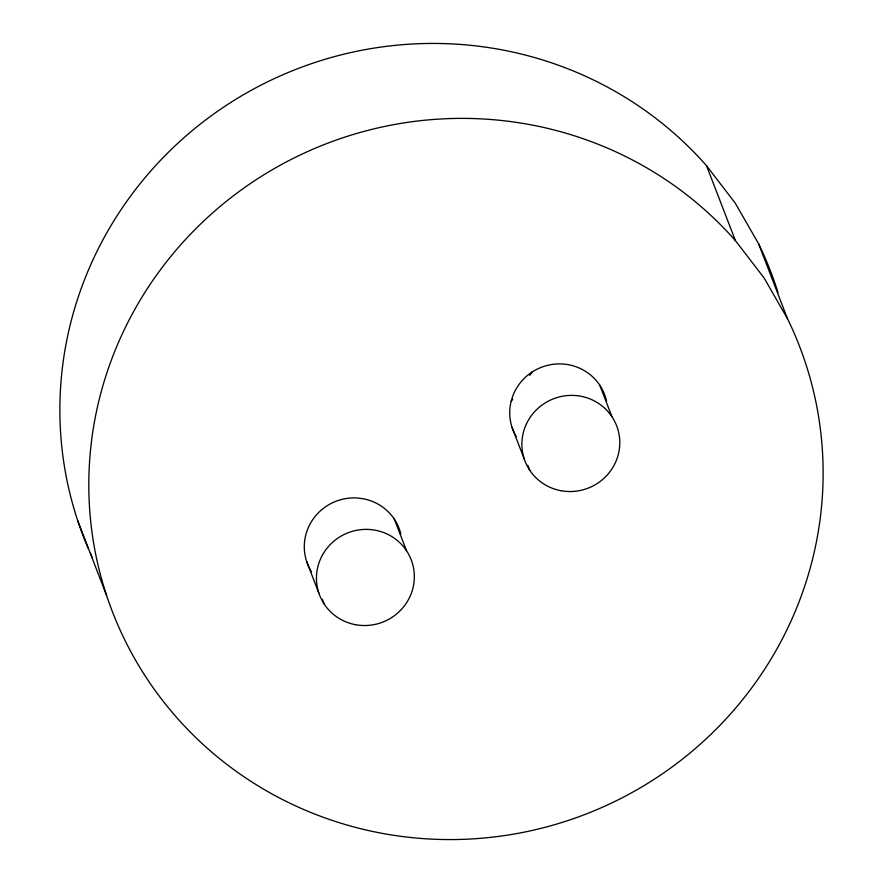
<?xml version="1.0" encoding="UTF-8"?>
<svg xmlns="http://www.w3.org/2000/svg" width="883" height="883" viewBox="0 0 883 883"><rect width="100%" height="100%" fill="white"/><g stroke="black" fill="none" stroke-linecap="round" stroke-linejoin="round"><path stroke-width="1.32" d="M511.18 401.401L512.725 399.226M529.745 375.33L532.063 372.063M88.19 548.321A368.299 359.436 -21.1 0 1 234.966 99.834A368.299 359.436 -21.1 0 1 706.499 165.684L735.197 203.046L758.618 243.84A368.299 359.436 -21.1 0 1 778.011 292.483M735.429 240.64L764.115 278.002L787.537 318.796A368.299 359.436 -21.1 0 1 458.752 839.468A368.299 359.436 -21.1 0 1 122.031 334.458A368.299 359.436 -21.1 0 1 735.429 240.64L706.499 165.684M758.618 243.84L787.537 318.796M599.767 385.187L611.919 416.666M527.802 465.231L529.745 470.264M512.107 427.538L524.248 459.017M394.326 519.171L406.478 550.661M322.361 599.215L324.304 604.248M306.666 561.522L318.818 593.001M77.715 520.661L106.644 595.617M92.009 556.93A368.299 359.436 -21.1 0 1 90.353 553.255M400.86 534.038A49.106 47.925 -21.1 0 0 363.476 498.796L357.14 497.99A49.106 47.925 -21.1 0 0 311.533 521.478A49.106 47.925 -21.1 0 0 311.478 571.72M606.577 401.279A49.106 47.925 -21.1 0 0 561.941 363.962A49.106 47.925 -21.1 0 0 512.548 396.633L510.804 402.703A49.106 47.925 -21.1 0 0 516.257 436.655M355.154 624.623A49.106 47.925 -21.1 0 0 411.964 561.897A49.106 47.925 -21.1 0 0 329.05 545.826A49.106 47.925 -21.1 0 0 355.154 624.623M560.595 490.639A49.106 47.925 -21.1 0 0 617.405 427.913A49.106 47.925 -21.1 0 0 534.48 411.842A49.106 47.925 -21.1 0 0 560.595 490.639"/></g></svg>
